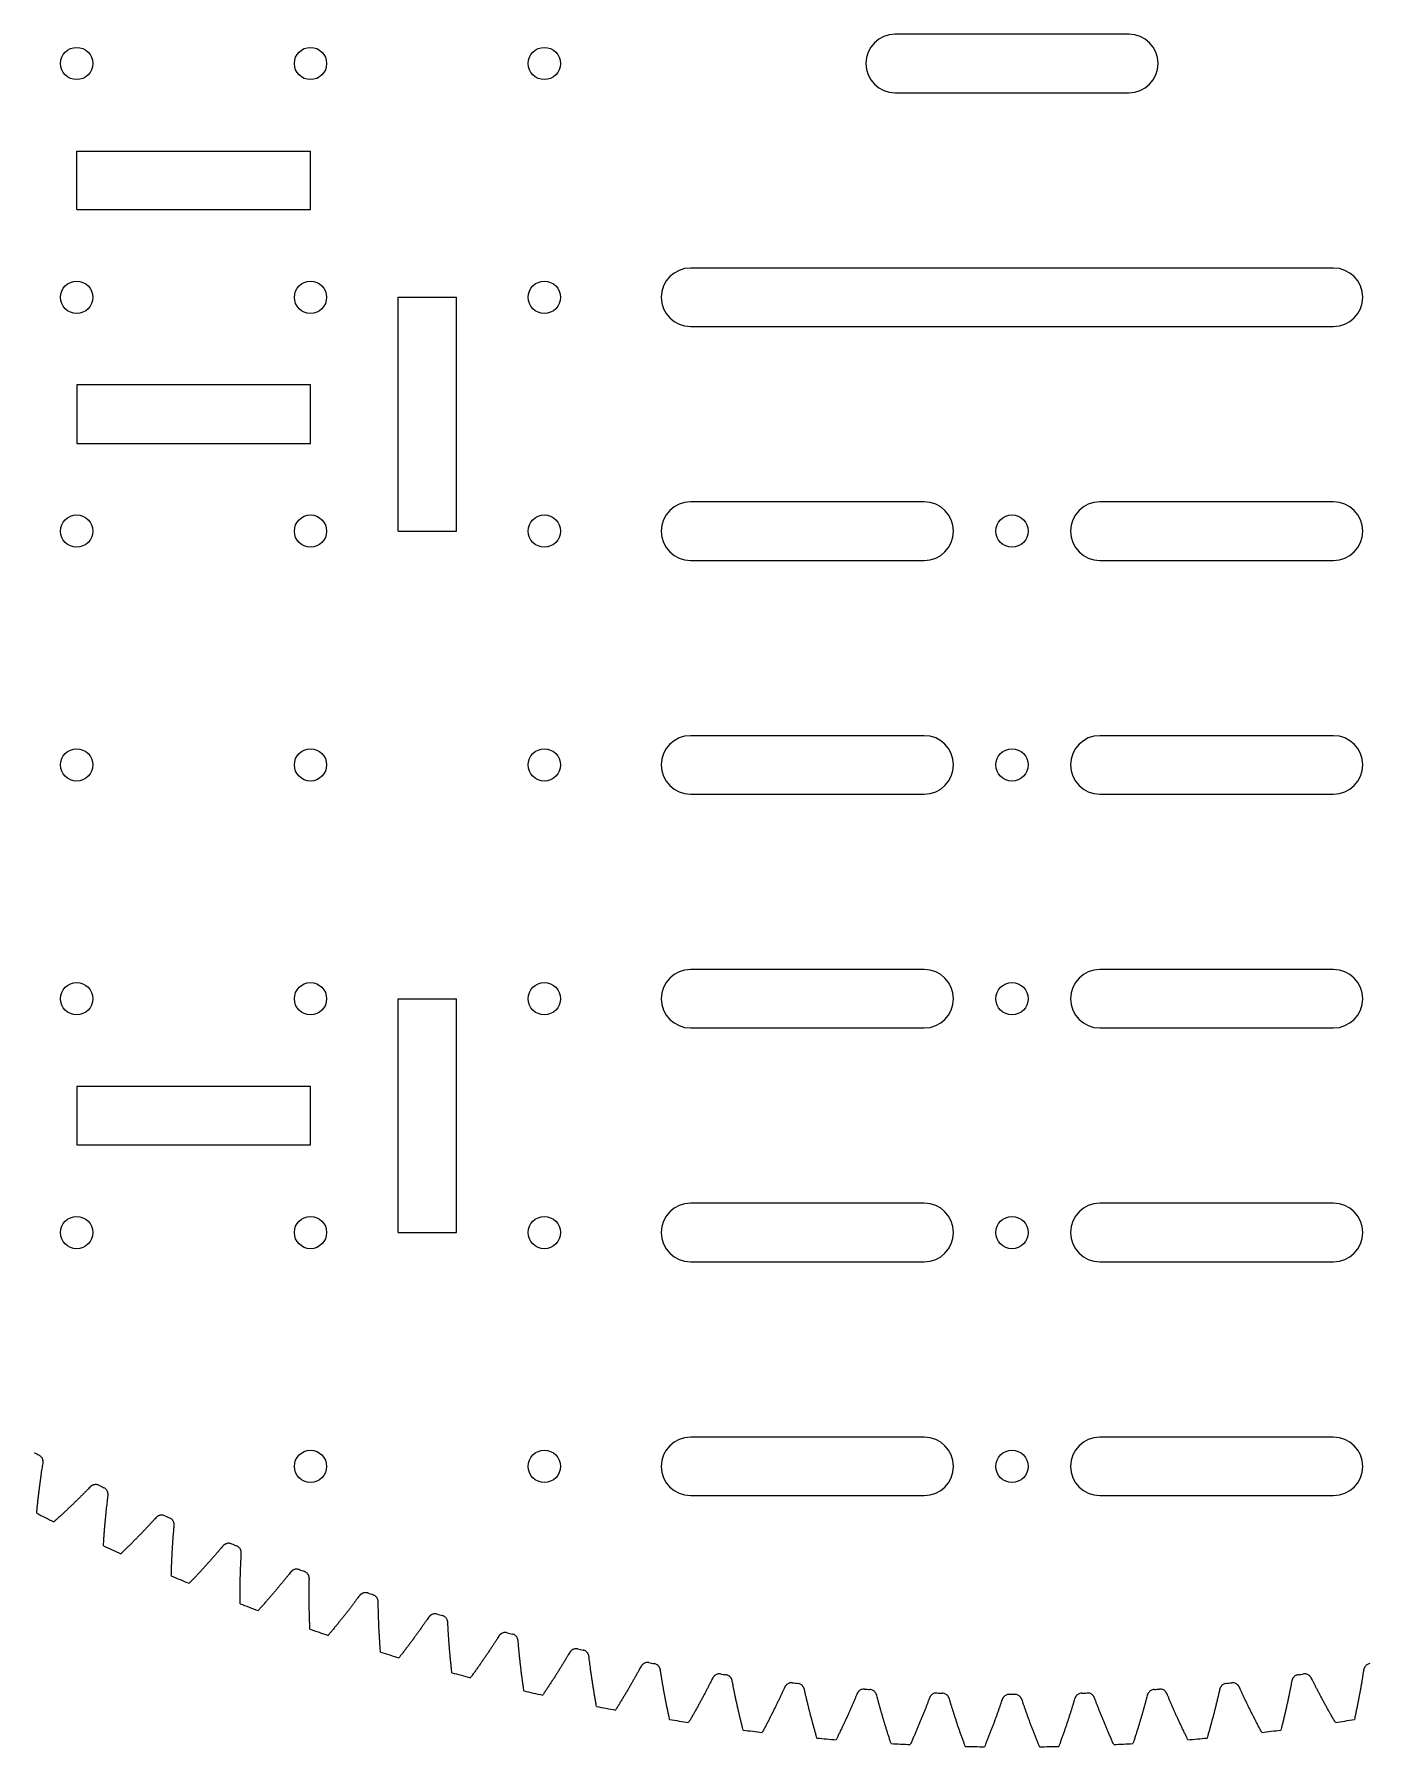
# Model space of a CAD drawing. Header units: inches. Extents: x 0.6 to 19, y 0.5 to 18.9.
# Drawn here: x 5.61 to 11.32, y 0.53 to 7.86 of the extents above; entities that cross this region are included whole.
import ezdxf

# ---------------------------------------------------------------- set-up
doc = ezdxf.new("R2010")
doc.units = ezdxf.units.IN
doc.header["$MEASUREMENT"] = 0

msp = doc.modelspace()

# ---------------------------------------------------------------- linework, layer by layer
at = {"color": 7, "linetype": 'Continuous', "lineweight": 15}
for p, q in [((10.2916, 7.8572), (9.2916, 7.8572)), ((9.2916, 7.6072), (10.2916, 7.6072)), ((5.7916, 7.3572), (6.7916, 7.3572)), ((5.7916, 7.1072), (5.7916, 7.3572)), ((6.7916, 7.1072), (6.7916, 7.3572)), ((5.7916, 7.1072), (6.7916, 7.1072)), ((11.1666, 6.8572), (8.4166, 6.8572)), ((7.1666, 6.7322), (7.4166, 6.7322)), ((7.1666, 5.7322), (7.1666, 6.7322)), ((7.4166, 5.7322), (7.4166, 6.7322)), ((8.4166, 6.6072), (11.1666, 6.6072)), ((6.7916, 6.3572), (5.7916, 6.3572)), ((5.7916, 6.3572), (5.7916, 6.1072)), ((6.7916, 6.1072), (6.7916, 6.3572)), ((5.7916, 6.1072), (6.7916, 6.1072)), ((9.4166, 5.8572), (8.4166, 5.8572)), ((11.1666, 5.8572), (10.1666, 5.8572)), ((7.1666, 5.7322), (7.4166, 5.7322)), ((8.4166, 5.6072), (9.4166, 5.6072)), ((10.1666, 5.6072), (11.1666, 5.6072)), ((9.4166, 4.8572), (8.4166, 4.8572)), ((11.1666, 4.8572), (10.1666, 4.8572)), ((8.4166, 4.6072), (9.4166, 4.6072)), ((10.1666, 4.6072), (11.1666, 4.6072)), ((9.4166, 3.8572), (8.4166, 3.8572)), ((11.1666, 3.8572), (10.1666, 3.8572)), ((7.1666, 3.7322), (7.4166, 3.7322)), ((7.1666, 2.7322), (7.1666, 3.7322)), ((7.4166, 2.7322), (7.4166, 3.7322)), ((8.4166, 3.6072), (9.4166, 3.6072)), ((10.1666, 3.6072), (11.1666, 3.6072)), ((5.7916, 3.3572), (5.7916, 3.1072)), ((6.7916, 3.3572), (5.7916, 3.3572)), ((6.7916, 3.1072), (6.7916, 3.3572)), ((5.7916, 3.1072), (6.7916, 3.1072)), ((9.4166, 2.8572), (8.4166, 2.8572)), ((11.1666, 2.8572), (10.1666, 2.8572)), ((7.1666, 2.7322), (7.4166, 2.7322)), ((8.4166, 2.6072), (9.4166, 2.6072)), ((10.1666, 2.6072), (11.1666, 2.6072)), ((9.4166, 1.8572), (8.4166, 1.8572)), ((11.1666, 1.8572), (10.1666, 1.8572)), ((8.4166, 1.6072), (9.4166, 1.6072)), ((10.1666, 1.6072), (11.1666, 1.6072))]:
    msp.add_line(p, q, dxfattribs=at)
for centre, radius in [((5.7916, 7.7322), 0.069), ((6.7916, 7.7322), 0.069), ((7.7916, 7.7322), 0.069), ((5.7916, 6.7322), 0.069), ((6.7916, 6.7322), 0.069), ((7.7916, 6.7322), 0.069), ((5.7916, 5.7322), 0.069), ((6.7916, 5.7322), 0.069), ((7.7916, 5.7322), 0.069), ((9.7916, 5.7322), 0.069), ((5.7916, 4.7322), 0.069), ((6.7916, 4.7322), 0.069), ((7.7916, 4.7322), 0.069), ((9.7916, 4.7322), 0.069), ((5.7916, 3.7322), 0.069), ((6.7916, 3.7322), 0.069), ((7.7916, 3.7322), 0.069), ((9.7916, 3.7322), 0.069), ((5.7916, 2.7322), 0.069), ((6.7916, 2.7322), 0.069), ((7.7916, 2.7322), 0.069), ((9.7916, 2.7322), 0.069), ((6.7916, 1.7322), 0.0689), ((7.7916, 1.7322), 0.069), ((9.7916, 1.7322), 0.069)]:
    msp.add_circle(centre, radius, dxfattribs=at)
for centre, radius, start, end in [((9.2916, 7.7322), 0.125, 90, 270), ((10.2916, 7.7322), 0.125, 270, 90), ((8.4166, 6.7322), 0.125, 90, 270), ((11.1666, 6.7322), 0.125, 270, 90), ((8.4166, 5.7322), 0.125, 90, 270), ((9.4166, 5.7322), 0.125, 270, 90), ((10.1666, 5.7322), 0.125, 90, 270), ((11.1666, 5.7322), 0.125, 270, 90), ((8.4166, 4.7322), 0.125, 90, 270), ((9.4166, 4.7322), 0.125, 270, 90), ((10.1666, 4.7322), 0.125, 90, 270), ((11.1666, 4.7322), 0.125, 270, 90), ((8.4166, 3.7322), 0.125, 90, 270), ((9.4166, 3.7322), 0.125, 270, 90), ((10.1666, 3.7322), 0.125, 90, 270), ((11.1666, 3.7322), 0.125, 270, 90), ((8.4166, 2.7322), 0.125, 90, 270), ((9.4166, 2.7322), 0.125, 270, 90), ((10.1666, 2.7322), 0.125, 90, 270), ((11.1666, 2.7322), 0.125, 270, 90), ((8.4166, 1.7322), 0.125, 90, 270), ((9.4166, 1.7322), 0.125, 270, 90), ((10.1666, 1.7322), 0.125, 90, 270), ((11.1666, 1.7322), 0.125, 270, 90), ((9.7916, 9.7322), 8.975, 242.2319, 242.38348), ((9.7916, 9.7322), 8.975, 244.20992, 244.3615), ((9.7916, 9.7322), 9.2, 243.04055, 243.55286), ((9.7916, 9.7322), 8.975, 246.18795, 246.33953), ((9.7916, 9.7322), 9.2, 245.01857, 245.53088), ((9.7916, 9.7322), 8.975, 248.16597, 248.31755), ((9.7916, 9.7322), 9.2, 246.99659, 247.5089), ((9.7916, 9.7322), 8.975, 250.14399, 250.29557), ((9.7916, 9.7322), 8.975, 252.12201, 252.27359), ((9.7916, 9.7322), 9.2, 248.97461, 249.48693), ((9.7916, 9.7322), 8.975, 254.10003, 254.25161), ((9.7916, 9.7322), 9.2, 250.95263, 251.46495), ((9.7916, 9.7322), 8.975, 256.07806, 256.22964), ((9.7916, 9.7322), 9.2, 252.93066, 253.44297), ((9.7916, 9.7322), 8.975, 258.05608, 258.20766), ((9.7916, 9.7322), 8.975, 260.0341, 260.18568), ((9.7916, 9.7322), 9.2, 254.90868, 255.42099), ((9.7916, 9.7322), 8.975, 262.01212, 262.1637), ((9.7916, 9.7322), 8.975, 263.99014, 264.14172), ((9.7916, 9.7322), 8.975, 275.85828, 276.00986), ((9.7916, 9.7322), 8.975, 277.8363, 277.98788), ((9.7916, 9.7322), 9.2, 256.8867, 257.39901), ((9.7916, 9.7322), 8.975, 265.96817, 266.11975), ((9.7916, 9.7322), 8.975, 267.94619, 268.09777), ((9.7916, 9.7322), 8.975, 269.92421, 270.07579), ((9.7916, 9.7322), 8.975, 271.90223, 272.05381), ((9.7916, 9.7322), 8.975, 273.88025, 274.03183), ((9.7916, 9.7322), 9.2, 258.86472, 259.37704), ((9.7916, 9.7322), 9.2, 260.84274, 261.35506), ((9.7916, 9.7322), 9.2, 262.82077, 263.33308), ((9.7916, 9.7322), 9.2, 276.66692, 277.17923), ((9.7916, 9.7322), 9.2, 278.64494, 279.15726), ((9.7916, 9.7322), 9.2, 264.79879, 265.3111), ((9.7916, 9.7322), 9.2, 266.77681, 267.28912), ((9.7916, 9.7322), 9.2, 268.75483, 269.26715), ((9.7916, 9.7322), 9.2, 270.73285, 271.24517), ((9.7916, 9.7322), 9.2, 272.71088, 273.22319), ((9.7916, 9.7322), 9.2, 274.6889, 275.20121)]:
    msp.add_arc(centre, radius, start, end, dxfattribs=at)
for points, knots in [([(5.6207, 1.532), (5.6211, 1.5359), (5.6219, 1.545), (5.6233, 1.5593), (5.625, 1.575), (5.6266, 1.5905), (5.6284, 1.6058), (5.6302, 1.6209), (5.632, 1.6358), (5.6339, 1.6505), (5.6358, 1.665), (5.6378, 1.6792), (5.6398, 1.6933), (5.6418, 1.7072), (5.6439, 1.7209), (5.6458, 1.7333), (5.6472, 1.7416), (5.6479, 1.7461), (5.648, 1.7479), (5.6481, 1.7499), (5.6481, 1.7522), (5.648, 1.7548), (5.6475, 1.7579), (5.6466, 1.7616), (5.6448, 1.766), (5.6418, 1.771), (5.6373, 1.776), (5.6333, 1.7785), (5.6312, 1.7798)], [0.0178264, 0.0178264, 0.0178264, 0.0178264, 0.0620959, 0.1234425, 0.1840396, 0.2438873, 0.3029857, 0.3613346, 0.4189341, 0.4757842, 0.531885, 0.5872363, 0.6418382, 0.6956907, 0.7487938, 0.8011475, 0.8400873, 0.8465209, 0.8534299, 0.8610198, 0.8695736, 0.8794828, 0.8912856, 0.9056936, 0.923552, 0.9455967, 0.9718578, 1, 1, 1, 1]), ([(5.8868, 1.6512), (5.8845, 1.6521), (5.8801, 1.6539), (5.8734, 1.6545), (5.8677, 1.6539), (5.8631, 1.6527), (5.8596, 1.6512), (5.8568, 1.6498), (5.8546, 1.6483), (5.8528, 1.647), (5.8512, 1.6457), (5.8499, 1.6445), (5.8466, 1.6413), (5.8408, 1.6352), (5.832, 1.6263), (5.8222, 1.6164), (5.8123, 1.6065), (5.8022, 1.5965), (5.7919, 1.5864), (5.7814, 1.5763), (5.7708, 1.566), (5.7599, 1.5556), (5.7489, 1.5452), (5.7376, 1.5347), (5.7262, 1.5241), (5.7145, 1.5135), (5.7039, 1.5038), (5.697, 1.4976), (5.6942, 1.4951)], [0, 0, 0, 0, 0.0281422, 0.0544033, 0.076448, 0.0943064, 0.1087144, 0.1205172, 0.1304264, 0.1389802, 0.1465701, 0.1534791, 0.1599127, 0.1988525, 0.2512062, 0.3043093, 0.3581618, 0.4127637, 0.468115, 0.5242158, 0.5810659, 0.6386654, 0.6970143, 0.7561127, 0.8159604, 0.8765575, 0.9379041, 0.9821736, 0.9821736, 0.9821736, 0.9821736]), ([(5.9062, 1.393), (5.9064, 1.3968), (5.907, 1.4059), (5.9079, 1.4203), (5.909, 1.4361), (5.9101, 1.4516), (5.9113, 1.467), (5.9126, 1.4821), (5.9139, 1.497), (5.9153, 1.5118), (5.9167, 1.5263), (5.9182, 1.5407), (5.9197, 1.5548), (5.9213, 1.5687), (5.9229, 1.5825), (5.9244, 1.5949), (5.9255, 1.6033), (5.926, 1.6078), (5.9261, 1.6097), (5.9261, 1.6117), (5.926, 1.6139), (5.9258, 1.6165), (5.9252, 1.6196), (5.9241, 1.6233), (5.9222, 1.6276), (5.9191, 1.6325), (5.9144, 1.6373), (5.9103, 1.6397), (5.9082, 1.6409)], [0.0178264, 0.0178264, 0.0178264, 0.0178264, 0.0620959, 0.1234425, 0.1840396, 0.2438873, 0.3029857, 0.3613346, 0.4189341, 0.4757842, 0.531885, 0.5872363, 0.6418382, 0.6956907, 0.7487938, 0.8011475, 0.8400873, 0.8465209, 0.8534299, 0.8610198, 0.8695736, 0.8794828, 0.8912856, 0.9056936, 0.923552, 0.9455967, 0.9718578, 1, 1, 1, 1]), ([(6.1681, 1.5212), (6.1658, 1.5221), (6.1613, 1.5237), (6.1546, 1.524), (6.1489, 1.5233), (6.1443, 1.5219), (6.1408, 1.5203), (6.1381, 1.5188), (6.136, 1.5173), (6.1342, 1.5158), (6.1327, 1.5145), (6.1314, 1.5133), (6.1283, 1.51), (6.1226, 1.5036), (6.1141, 1.4944), (6.1047, 1.4843), (6.0952, 1.474), (6.0854, 1.4637), (6.0755, 1.4532), (6.0653, 1.4427), (6.055, 1.4321), (6.0445, 1.4214), (6.0339, 1.4106), (6.023, 1.3997), (6.0119, 1.3887), (6.0007, 1.3776), (5.9903, 1.3676), (5.9837, 1.3612), (5.9809, 1.3585)], [0, 0, 0, 0, 0.0281422, 0.0544033, 0.076448, 0.0943064, 0.1087144, 0.1205172, 0.1304264, 0.1389802, 0.1465701, 0.1534791, 0.1599127, 0.1988525, 0.2512062, 0.3043093, 0.3581618, 0.4127637, 0.468115, 0.5242158, 0.5810659, 0.6386654, 0.6970143, 0.7561127, 0.8159604, 0.8765575, 0.9379041, 0.9821736, 0.9821736, 0.9821736, 0.9821736]), ([(6.1964, 1.2638), (6.1965, 1.2677), (6.1967, 1.2768), (6.1971, 1.2912), (6.1977, 1.307), (6.1983, 1.3226), (6.1989, 1.338), (6.1997, 1.3531), (6.2005, 1.3681), (6.2013, 1.3829), (6.2023, 1.3975), (6.2032, 1.4119), (6.2043, 1.426), (6.2053, 1.44), (6.2065, 1.4538), (6.2075, 1.4663), (6.2084, 1.4747), (6.2087, 1.4793), (6.2088, 1.4811), (6.2087, 1.4831), (6.2086, 1.4853), (6.2082, 1.4879), (6.2075, 1.491), (6.2063, 1.4946), (6.2043, 1.4989), (6.201, 1.5036), (6.1962, 1.5083), (6.192, 1.5105), (6.1898, 1.5117)], [0.0178264, 0.0178264, 0.0178264, 0.0178264, 0.0620959, 0.1234425, 0.1840396, 0.2438873, 0.3029857, 0.3613346, 0.4189341, 0.4757842, 0.531885, 0.5872363, 0.6418382, 0.6956907, 0.7487938, 0.8011475, 0.8400873, 0.8465209, 0.8534299, 0.8610198, 0.8695736, 0.8794828, 0.8912856, 0.9056936, 0.923552, 0.9455967, 0.9718578, 1, 1, 1, 1]), ([(6.4536, 1.4011), (6.4513, 1.4018), (6.4468, 1.4032), (6.4401, 1.4034), (6.4344, 1.4025), (6.4299, 1.4009), (6.4265, 1.3992), (6.4238, 1.3975), (6.4217, 1.396), (6.42, 1.3945), (6.4185, 1.3931), (6.4173, 1.3918), (6.4142, 1.3884), (6.4088, 1.3819), (6.4006, 1.3724), (6.3916, 1.3619), (6.3824, 1.3513), (6.373, 1.3407), (6.3634, 1.3299), (6.3537, 1.319), (6.3438, 1.308), (6.3336, 1.297), (6.3233, 1.2858), (6.3128, 1.2746), (6.3021, 1.2632), (6.2913, 1.2518), (6.2813, 1.2413), (6.2749, 1.2348), (6.2722, 1.232)], [0, 0, 0, 0, 0.0281422, 0.0544033, 0.076448, 0.0943064, 0.1087144, 0.1205172, 0.1304264, 0.1389802, 0.1465701, 0.1534791, 0.1599127, 0.1988525, 0.2512062, 0.3043093, 0.3581618, 0.4127637, 0.468115, 0.5242158, 0.5810659, 0.6386654, 0.6970143, 0.7561127, 0.8159604, 0.8765575, 0.9379041, 0.9821736, 0.9821736, 0.9821736, 0.9821736]), ([(6.4908, 1.1448), (6.4908, 1.1486), (6.4907, 1.1578), (6.4906, 1.1722), (6.4906, 1.188), (6.4907, 1.2036), (6.4908, 1.219), (6.491, 1.2341), (6.4913, 1.2491), (6.4917, 1.2639), (6.4921, 1.2785), (6.4926, 1.293), (6.4931, 1.3072), (6.4937, 1.3212), (6.4944, 1.335), (6.495, 1.3475), (6.4956, 1.356), (6.4957, 1.3605), (6.4957, 1.3623), (6.4956, 1.3643), (6.4953, 1.3666), (6.4949, 1.3692), (6.4941, 1.3722), (6.4928, 1.3758), (6.4906, 1.38), (6.4871, 1.3846), (6.4822, 1.3891), (6.4779, 1.3912), (6.4757, 1.3923)], [0.0178264, 0.0178264, 0.0178264, 0.0178264, 0.0620959, 0.1234425, 0.1840396, 0.2438873, 0.3029857, 0.3613346, 0.4189341, 0.4757842, 0.531885, 0.5872363, 0.6418382, 0.6956907, 0.7487938, 0.8011475, 0.8400873, 0.8465209, 0.8534299, 0.8610198, 0.8695736, 0.8794828, 0.8912856, 0.9056936, 0.923552, 0.9455967, 0.9718578, 1, 1, 1, 1]), ([(6.7432, 1.2908), (6.7408, 1.2915), (6.7363, 1.2928), (6.7295, 1.2927), (6.7239, 1.2915), (6.7195, 1.2898), (6.7161, 1.288), (6.7135, 1.2863), (6.7114, 1.2846), (6.7098, 1.2831), (6.7084, 1.2817), (6.7071, 1.2803), (6.7042, 1.2768), (6.6991, 1.2701), (6.6912, 1.2603), (6.6826, 1.2495), (6.6737, 1.2387), (6.6647, 1.2277), (6.6555, 1.2166), (6.6461, 1.2054), (6.6366, 1.1941), (6.6268, 1.1826), (6.6169, 1.1711), (6.6068, 1.1595), (6.5965, 1.1478), (6.5861, 1.136), (6.5765, 1.1252), (6.5703, 1.1184), (6.5677, 1.1156)], [0, 0, 0, 0, 0.0281422, 0.0544033, 0.076448, 0.0943064, 0.1087144, 0.1205172, 0.1304264, 0.1389802, 0.1465701, 0.1534791, 0.1599127, 0.1988525, 0.2512062, 0.3043093, 0.3581618, 0.4127637, 0.468115, 0.5242158, 0.5810659, 0.6386654, 0.6970143, 0.7561127, 0.8159604, 0.8765575, 0.9379041, 0.9821736, 0.9821736, 0.9821736, 0.9821736]), ([(6.7892, 1.0359), (6.789, 1.0398), (6.7886, 1.0489), (6.788, 1.0634), (6.7875, 1.0791), (6.787, 1.0947), (6.7866, 1.1101), (6.7863, 1.1253), (6.7861, 1.1403), (6.7859, 1.1551), (6.7858, 1.1697), (6.7858, 1.1841), (6.7859, 1.1983), (6.786, 1.2124), (6.7862, 1.2262), (6.7863, 1.2387), (6.7866, 1.2472), (6.7866, 1.2517), (6.7865, 1.2535), (6.7864, 1.2555), (6.7861, 1.2578), (6.7855, 1.2604), (6.7846, 1.2634), (6.7832, 1.2669), (6.7809, 1.271), (6.7772, 1.2755), (6.7721, 1.2799), (6.7678, 1.2818), (6.7655, 1.2828)], [0.0178264, 0.0178264, 0.0178264, 0.0178264, 0.0620959, 0.1234425, 0.1840396, 0.2438873, 0.3029857, 0.3613346, 0.4189341, 0.4757842, 0.531885, 0.5872363, 0.6418382, 0.6956907, 0.7487938, 0.8011475, 0.8400873, 0.8465209, 0.8534299, 0.8610198, 0.8695736, 0.8794828, 0.8912856, 0.9056936, 0.923552, 0.9455967, 0.9718578, 1, 1, 1, 1]), ([(7.0364, 1.1906), (7.034, 1.1912), (7.0294, 1.1923), (7.0227, 1.192), (7.0171, 1.1907), (7.0127, 1.1888), (7.0094, 1.1869), (7.0068, 1.1851), (7.0049, 1.1833), (7.0032, 1.1818), (7.0019, 1.1803), (7.0007, 1.1789), (6.9979, 1.1753), (6.993, 1.1684), (6.9855, 1.1584), (6.9772, 1.1473), (6.9687, 1.1361), (6.9601, 1.1248), (6.9513, 1.1134), (6.9423, 1.1019), (6.9332, 1.0902), (6.9238, 1.0785), (6.9143, 1.0667), (6.9046, 1.0547), (6.8948, 1.0426), (6.8847, 1.0305), (6.8755, 1.0194), (6.8695, 1.0124), (6.8671, 1.0095)], [0, 0, 0, 0, 0.0281422, 0.0544033, 0.076448, 0.0943064, 0.1087144, 0.1205172, 0.1304264, 0.1389802, 0.1465701, 0.1534791, 0.1599127, 0.1988525, 0.2512062, 0.3043093, 0.3581618, 0.4127637, 0.468115, 0.5242158, 0.5810659, 0.6386654, 0.6970143, 0.7561127, 0.8159604, 0.8765575, 0.9379041, 0.9821736, 0.9821736, 0.9821736, 0.9821736]), ([(7.0911, 0.9375), (7.0908, 0.9413), (7.0901, 0.9505), (7.089, 0.9649), (7.088, 0.9806), (7.087, 0.9962), (7.086, 1.0115), (7.0852, 1.0267), (7.0844, 1.0417), (7.0838, 1.0565), (7.0832, 1.0711), (7.0827, 1.0855), (7.0822, 1.0997), (7.0818, 1.1137), (7.0816, 1.1275), (7.0813, 1.14), (7.0813, 1.1485), (7.0811, 1.1531), (7.081, 1.1549), (7.0807, 1.1569), (7.0804, 1.1591), (7.0797, 1.1616), (7.0787, 1.1646), (7.0772, 1.1681), (7.0747, 1.1722), (7.0709, 1.1765), (7.0656, 1.1807), (7.0612, 1.1824), (7.059, 1.1834)], [0.0178264, 0.0178264, 0.0178264, 0.0178264, 0.0620959, 0.1234425, 0.1840396, 0.2438873, 0.3029857, 0.3613346, 0.4189341, 0.4757842, 0.531885, 0.5872363, 0.6418382, 0.6956907, 0.7487938, 0.8011475, 0.8400873, 0.8465209, 0.8534299, 0.8610198, 0.8695736, 0.8794828, 0.8912856, 0.9056936, 0.923552, 0.9455967, 0.9718578, 1, 1, 1, 1]), ([(7.3328, 1.1006), (7.3304, 1.1011), (7.3258, 1.1021), (7.3191, 1.1015), (7.3135, 1.1), (7.3092, 1.098), (7.306, 1.096), (7.3035, 1.094), (7.3016, 1.0922), (7.3, 1.0906), (7.2987, 1.0891), (7.2976, 1.0877), (7.295, 1.084), (7.2902, 1.0769), (7.2831, 1.0666), (7.2752, 1.0553), (7.2671, 1.0438), (7.2589, 1.0322), (7.2505, 1.0205), (7.2419, 1.0087), (7.2332, 0.9967), (7.2242, 0.9847), (7.2151, 0.9725), (7.2059, 0.9602), (7.1964, 0.9478), (7.1868, 0.9353), (7.1779, 0.9239), (7.1723, 0.9167), (7.1699, 0.9137)], [0, 0, 0, 0, 0.0281422, 0.0544033, 0.076448, 0.0943064, 0.1087144, 0.1205172, 0.1304264, 0.1389802, 0.1465701, 0.1534791, 0.1599127, 0.1988525, 0.2512062, 0.3043093, 0.3581618, 0.4127637, 0.468115, 0.5242158, 0.5810659, 0.6386654, 0.6970143, 0.7561127, 0.8159604, 0.8765575, 0.9379041, 0.9821736, 0.9821736, 0.9821736, 0.9821736]), ([(7.3963, 0.8495), (7.3959, 0.8533), (7.3948, 0.8625), (7.3933, 0.8768), (7.3916, 0.8925), (7.3901, 0.908), (7.3886, 0.9233), (7.3873, 0.9385), (7.386, 0.9534), (7.3848, 0.9682), (7.3837, 0.9827), (7.3827, 0.9971), (7.3818, 1.0113), (7.3809, 1.0253), (7.3802, 1.0391), (7.3795, 1.0516), (7.3792, 1.0601), (7.3789, 1.0646), (7.3787, 1.0664), (7.3784, 1.0684), (7.3779, 1.0706), (7.3772, 1.0732), (7.3761, 1.0761), (7.3744, 1.0795), (7.3718, 1.0835), (7.3679, 1.0877), (7.3624, 1.0917), (7.358, 1.0933), (7.3557, 1.0941)], [0.0178264, 0.0178264, 0.0178264, 0.0178264, 0.0620959, 0.1234425, 0.1840396, 0.2438873, 0.3029857, 0.3613346, 0.4189341, 0.4757842, 0.531885, 0.5872363, 0.6418382, 0.6956907, 0.7487938, 0.8011475, 0.8400873, 0.8465209, 0.8534299, 0.8610198, 0.8695736, 0.8794828, 0.8912856, 0.9056936, 0.923552, 0.9455967, 0.9718578, 1, 1, 1, 1]), ([(7.6322, 1.0209), (7.6298, 1.0213), (7.6251, 1.0221), (7.6185, 1.0213), (7.613, 1.0196), (7.6087, 1.0175), (7.6056, 1.0153), (7.6032, 1.0133), (7.6013, 1.0114), (7.5998, 1.0098), (7.5985, 1.0082), (7.5975, 1.0067), (7.5949, 1.0029), (7.5905, 0.9957), (7.5837, 0.9852), (7.5762, 0.9736), (7.5685, 0.9618), (7.5607, 0.95), (7.5527, 0.938), (7.5445, 0.9259), (7.5362, 0.9136), (7.5277, 0.9013), (7.519, 0.8888), (7.5102, 0.8762), (7.5012, 0.8635), (7.492, 0.8507), (7.4835, 0.839), (7.4781, 0.8316), (7.4758, 0.8285)], [0, 0, 0, 0, 0.0281422, 0.0544033, 0.076448, 0.0943064, 0.1087144, 0.1205172, 0.1304264, 0.1389802, 0.1465701, 0.1534791, 0.1599127, 0.1988525, 0.2512062, 0.3043093, 0.3581618, 0.4127637, 0.468115, 0.5242158, 0.5810659, 0.6386654, 0.6970143, 0.7561127, 0.8159604, 0.8765575, 0.9379041, 0.9821736, 0.9821736, 0.9821736, 0.9821736]), ([(7.7043, 0.7721), (7.7038, 0.7759), (7.7024, 0.785), (7.7004, 0.7993), (7.6982, 0.8149), (7.6961, 0.8304), (7.6941, 0.8456), (7.6923, 0.8607), (7.6905, 0.8756), (7.6888, 0.8903), (7.6872, 0.9048), (7.6857, 0.9192), (7.6842, 0.9333), (7.6829, 0.9473), (7.6817, 0.961), (7.6805, 0.9735), (7.68, 0.982), (7.6795, 0.9865), (7.6792, 0.9883), (7.6788, 0.9903), (7.6783, 0.9925), (7.6775, 0.995), (7.6763, 0.9979), (7.6745, 1.0013), (7.6717, 1.0051), (7.6677, 1.0092), (7.6621, 1.013), (7.6576, 1.0144), (7.6553, 1.0152)], [0.0178264, 0.0178264, 0.0178264, 0.0178264, 0.0620959, 0.1234425, 0.1840396, 0.2438873, 0.3029857, 0.3613346, 0.4189341, 0.4757842, 0.531885, 0.5872363, 0.6418382, 0.6956907, 0.7487938, 0.8011475, 0.8400873, 0.8465209, 0.8534299, 0.8610198, 0.8695736, 0.8794828, 0.8912856, 0.9056936, 0.923552, 0.9455967, 0.9718578, 1, 1, 1, 1]), ([(7.9342, 0.9515), (7.9318, 0.9519), (7.9271, 0.9525), (7.9204, 0.9515), (7.915, 0.9496), (7.9108, 0.9473), (7.9077, 0.9451), (7.9054, 0.943), (7.9036, 0.941), (7.9022, 0.9393), (7.901, 0.9377), (7.8999, 0.9362), (7.8976, 0.9323), (7.8933, 0.925), (7.8869, 0.9142), (7.8798, 0.9023), (7.8726, 0.8903), (7.8651, 0.8782), (7.8576, 0.8659), (7.8498, 0.8536), (7.8419, 0.841), (7.8339, 0.8284), (7.8256, 0.8156), (7.8172, 0.8027), (7.8086, 0.7897), (7.7999, 0.7766), (7.7919, 0.7646), (7.7867, 0.757), (7.7845, 0.7538)], [0, 0, 0, 0, 0.0281422, 0.0544033, 0.076448, 0.0943064, 0.1087144, 0.1205172, 0.1304264, 0.1389802, 0.1465701, 0.1534791, 0.1599127, 0.1988525, 0.2512062, 0.3043093, 0.3581618, 0.4127637, 0.468115, 0.5242158, 0.5810659, 0.6386654, 0.6970143, 0.7561127, 0.8159604, 0.8765575, 0.9379041, 0.9821736, 0.9821736, 0.9821736, 0.9821736]), ([(8.0148, 0.7054), (8.0141, 0.7092), (8.0125, 0.7182), (8.0099, 0.7324), (8.0072, 0.748), (8.0046, 0.7633), (8.0021, 0.7785), (7.9997, 0.7935), (7.9974, 0.8084), (7.9952, 0.823), (7.9931, 0.8375), (7.9911, 0.8517), (7.9892, 0.8658), (7.9874, 0.8797), (7.9857, 0.8934), (7.9841, 0.9059), (7.9832, 0.9143), (7.9826, 0.9188), (7.9823, 0.9206), (7.9818, 0.9226), (7.9812, 0.9247), (7.9803, 0.9272), (7.979, 0.9301), (7.9771, 0.9334), (7.9742, 0.9371), (7.97, 0.9411), (7.9643, 0.9447), (7.9598, 0.946), (7.9574, 0.9467)], [0.0178264, 0.0178264, 0.0178264, 0.0178264, 0.0620959, 0.1234425, 0.1840396, 0.2438873, 0.3029857, 0.3613346, 0.4189341, 0.4757842, 0.531885, 0.5872363, 0.6418382, 0.6956907, 0.7487938, 0.8011475, 0.8400873, 0.8465209, 0.8534299, 0.8610198, 0.8695736, 0.8794828, 0.8912856, 0.9056936, 0.923552, 0.9455967, 0.9718578, 1, 1, 1, 1]), ([(8.2384, 0.8927), (8.2359, 0.8929), (8.2312, 0.8934), (8.2246, 0.8922), (8.2192, 0.8901), (8.2152, 0.8876), (8.2122, 0.8853), (8.2099, 0.8831), (8.2082, 0.8811), (8.2068, 0.8793), (8.2056, 0.8777), (8.2047, 0.8761), (8.2024, 0.8722), (8.1985, 0.8647), (8.1924, 0.8537), (8.1857, 0.8416), (8.1789, 0.8294), (8.1719, 0.817), (8.1648, 0.8045), (8.1574, 0.7918), (8.15, 0.779), (8.1423, 0.7661), (8.1346, 0.7531), (8.1266, 0.7399), (8.1185, 0.7266), (8.1102, 0.7132), (8.1026, 0.7009), (8.0977, 0.6932), (8.0956, 0.6899)], [0, 0, 0, 0, 0.0281422, 0.0544033, 0.076448, 0.0943064, 0.1087144, 0.1205172, 0.1304264, 0.1389802, 0.1465701, 0.1534791, 0.1599127, 0.1988525, 0.2512062, 0.3043093, 0.3581618, 0.4127637, 0.468115, 0.5242158, 0.5810659, 0.6386654, 0.6970143, 0.7561127, 0.8159604, 0.8765575, 0.9379041, 0.9821736, 0.9821736, 0.9821736, 0.9821736]), ([(8.3275, 0.6495), (8.3266, 0.6532), (8.3247, 0.6622), (8.3216, 0.6763), (8.3184, 0.6917), (8.3153, 0.707), (8.3122, 0.7221), (8.3093, 0.737), (8.3065, 0.7517), (8.3038, 0.7663), (8.3012, 0.7807), (8.2987, 0.7949), (8.2963, 0.8089), (8.294, 0.8227), (8.2918, 0.8364), (8.2899, 0.8488), (8.2887, 0.8572), (8.2879, 0.8616), (8.2875, 0.8634), (8.287, 0.8653), (8.2863, 0.8675), (8.2853, 0.8699), (8.2839, 0.8728), (8.2819, 0.876), (8.2789, 0.8797), (8.2745, 0.8835), (8.2688, 0.8868), (8.2641, 0.888), (8.2618, 0.8886)], [0.0178264, 0.0178264, 0.0178264, 0.0178264, 0.0620959, 0.1234425, 0.1840396, 0.2438873, 0.3029857, 0.3613346, 0.4189341, 0.4757842, 0.531885, 0.5872363, 0.6418382, 0.6956907, 0.7487938, 0.8011475, 0.8400873, 0.8465209, 0.8534299, 0.8610198, 0.8695736, 0.8794828, 0.8912856, 0.9056936, 0.923552, 0.9455967, 0.9718578, 1, 1, 1, 1]), ([(11.3214, 0.8886), (11.3191, 0.888), (11.3145, 0.8868), (11.3087, 0.8835), (11.3043, 0.8797), (11.3013, 0.876), (11.2993, 0.8728), (11.2979, 0.8699), (11.2969, 0.8675), (11.2962, 0.8653), (11.2957, 0.8634), (11.2953, 0.8616), (11.2945, 0.8572), (11.2934, 0.8488), (11.2914, 0.8364), (11.2892, 0.8227), (11.2869, 0.8089), (11.2845, 0.7949), (11.282, 0.7807), (11.2794, 0.7663), (11.2767, 0.7517), (11.2739, 0.737), (11.271, 0.7221), (11.268, 0.707), (11.2648, 0.6917), (11.2616, 0.6763), (11.2585, 0.6622), (11.2566, 0.6532), (11.2557, 0.6495)], [0, 0, 0, 0, 0.0281422, 0.0544033, 0.076448, 0.0943064, 0.1087144, 0.1205172, 0.1304264, 0.1389802, 0.1465701, 0.1534791, 0.1599127, 0.1988525, 0.2512062, 0.3043093, 0.3581618, 0.4127637, 0.468115, 0.5242158, 0.5810659, 0.6386654, 0.6970143, 0.7561127, 0.8159604, 0.8765575, 0.9379041, 0.9821736, 0.9821736, 0.9821736, 0.9821736]), ([(8.5444, 0.8443), (8.542, 0.8445), (8.5372, 0.8448), (8.5307, 0.8433), (8.5254, 0.8411), (8.5214, 0.8385), (8.5185, 0.836), (8.5163, 0.8338), (8.5146, 0.8317), (8.5133, 0.8299), (8.5122, 0.8282), (8.5113, 0.8266), (8.5092, 0.8226), (8.5055, 0.815), (8.4998, 0.8038), (8.4936, 0.7915), (8.4872, 0.779), (8.4806, 0.7664), (8.4739, 0.7536), (8.467, 0.7407), (8.46, 0.7277), (8.4528, 0.7145), (8.4455, 0.7012), (8.438, 0.6878), (8.4303, 0.6742), (8.4225, 0.6605), (8.4153, 0.648), (8.4107, 0.6401), (8.4087, 0.6368)], [0, 0, 0, 0, 0.0281422, 0.0544033, 0.076448, 0.0943064, 0.1087144, 0.1205172, 0.1304264, 0.1389802, 0.1465701, 0.1534791, 0.1599127, 0.1988525, 0.2512062, 0.3043093, 0.3581618, 0.4127637, 0.468115, 0.5242158, 0.5810659, 0.6386654, 0.6970143, 0.7561127, 0.8159604, 0.8765575, 0.9379041, 0.9821736, 0.9821736, 0.9821736, 0.9821736]), ([(8.6419, 0.6044), (8.6409, 0.6081), (8.6386, 0.617), (8.6351, 0.631), (8.6313, 0.6463), (8.6276, 0.6614), (8.6241, 0.6764), (8.6207, 0.6912), (8.6174, 0.7058), (8.6142, 0.7203), (8.6111, 0.7346), (8.6081, 0.7487), (8.6052, 0.7626), (8.6024, 0.7763), (8.5998, 0.7899), (8.5974, 0.8022), (8.5959, 0.8106), (8.595, 0.815), (8.5945, 0.8168), (8.5939, 0.8187), (8.5932, 0.8208), (8.5921, 0.8232), (8.5906, 0.826), (8.5885, 0.8292), (8.5854, 0.8327), (8.5809, 0.8364), (8.575, 0.8396), (8.5703, 0.8405), (8.5679, 0.8411)], [0.0178264, 0.0178264, 0.0178264, 0.0178264, 0.0620959, 0.1234425, 0.1840396, 0.2438873, 0.3029857, 0.3613346, 0.4189341, 0.4757842, 0.531885, 0.5872363, 0.6418382, 0.6956907, 0.7487938, 0.8011475, 0.8400873, 0.8465209, 0.8534299, 0.8610198, 0.8695736, 0.8794828, 0.8912856, 0.9056936, 0.923552, 0.9455967, 0.9718578, 1, 1, 1, 1]), ([(8.8519, 0.8066), (8.8495, 0.8066), (8.8447, 0.8068), (8.8382, 0.8051), (8.833, 0.8027), (8.8291, 0.8), (8.8263, 0.7974), (8.8242, 0.795), (8.8226, 0.793), (8.8213, 0.7911), (8.8203, 0.7894), (8.8194, 0.7878), (8.8175, 0.7837), (8.8141, 0.7759), (8.8088, 0.7645), (8.8029, 0.752), (8.797, 0.7393), (8.7908, 0.7265), (8.7846, 0.7135), (8.7781, 0.7004), (8.7716, 0.6871), (8.7649, 0.6737), (8.758, 0.6602), (8.751, 0.6465), (8.7438, 0.6326), (8.7364, 0.6187), (8.7297, 0.6059), (8.7253, 0.5978), (8.7235, 0.5945)], [0, 0, 0, 0, 0.0281422, 0.0544033, 0.076448, 0.0943064, 0.1087144, 0.1205172, 0.1304264, 0.1389802, 0.1465701, 0.1534791, 0.1599127, 0.1988525, 0.2512062, 0.3043093, 0.3581618, 0.4127637, 0.468115, 0.5242158, 0.5810659, 0.6386654, 0.6970143, 0.7561127, 0.8159604, 0.8765575, 0.9379041, 0.9821736, 0.9821736, 0.9821736, 0.9821736]), ([(10.8597, 0.5945), (10.8579, 0.5978), (10.8535, 0.6059), (10.8468, 0.6187), (10.8394, 0.6326), (10.8323, 0.6465), (10.8252, 0.6602), (10.8184, 0.6737), (10.8116, 0.6871), (10.8051, 0.7004), (10.7987, 0.7135), (10.7924, 0.7265), (10.7863, 0.7393), (10.7803, 0.752), (10.7744, 0.7645), (10.7692, 0.7759), (10.7657, 0.7837), (10.7638, 0.7878), (10.7629, 0.7894), (10.7619, 0.7911), (10.7606, 0.793), (10.759, 0.795), (10.7569, 0.7974), (10.7541, 0.8), (10.7502, 0.8027), (10.745, 0.8051), (10.7385, 0.8068), (10.7337, 0.8066), (10.7313, 0.8066)], [0.0178264, 0.0178264, 0.0178264, 0.0178264, 0.0620959, 0.1234425, 0.1840396, 0.2438873, 0.3029857, 0.3613346, 0.4189341, 0.4757842, 0.531885, 0.5872363, 0.6418382, 0.6956907, 0.7487938, 0.8011475, 0.8400873, 0.8465209, 0.8534299, 0.8610198, 0.8695736, 0.8794828, 0.8912856, 0.9056936, 0.923552, 0.9455967, 0.9718578, 1, 1, 1, 1]), ([(11.0153, 0.8411), (11.0129, 0.8405), (11.0082, 0.8396), (11.0023, 0.8364), (10.9979, 0.8327), (10.9947, 0.8292), (10.9926, 0.826), (10.9911, 0.8232), (10.9901, 0.8208), (10.9893, 0.8187), (10.9887, 0.8168), (10.9883, 0.815), (10.9873, 0.8106), (10.9858, 0.8022), (10.9834, 0.7899), (10.9808, 0.7763), (10.978, 0.7626), (10.9751, 0.7487), (10.9722, 0.7346), (10.9691, 0.7203), (10.9659, 0.7058), (10.9625, 0.6912), (10.9591, 0.6764), (10.9556, 0.6614), (10.9519, 0.6463), (10.9481, 0.631), (10.9446, 0.617), (10.9423, 0.6081), (10.9414, 0.6044)], [0, 0, 0, 0, 0.0281422, 0.0544033, 0.076448, 0.0943064, 0.1087144, 0.1205172, 0.1304264, 0.1389802, 0.1465701, 0.1534791, 0.1599127, 0.1988525, 0.2512062, 0.3043093, 0.3581618, 0.4127637, 0.468115, 0.5242158, 0.5810659, 0.6386654, 0.6970143, 0.7561127, 0.8159604, 0.8765575, 0.9379041, 0.9821736, 0.9821736, 0.9821736, 0.9821736]), ([(11.1745, 0.6368), (11.1725, 0.6401), (11.1679, 0.648), (11.1607, 0.6605), (11.1529, 0.6742), (11.1452, 0.6878), (11.1377, 0.7012), (11.1304, 0.7145), (11.1232, 0.7277), (11.1162, 0.7407), (11.1093, 0.7536), (11.1026, 0.7664), (11.0961, 0.779), (11.0896, 0.7915), (11.0834, 0.8038), (11.0777, 0.815), (11.074, 0.8226), (11.0719, 0.8266), (11.071, 0.8282), (11.0699, 0.8299), (11.0686, 0.8317), (11.0669, 0.8338), (11.0647, 0.836), (11.0618, 0.8385), (11.0578, 0.8411), (11.0525, 0.8433), (11.046, 0.8448), (11.0413, 0.8445), (11.0388, 0.8443)], [0.0178264, 0.0178264, 0.0178264, 0.0178264, 0.0620959, 0.1234425, 0.1840396, 0.2438873, 0.3029857, 0.3613346, 0.4189341, 0.4757842, 0.531885, 0.5872363, 0.6418382, 0.6956907, 0.7487938, 0.8011475, 0.8400873, 0.8465209, 0.8534299, 0.8610198, 0.8695736, 0.8794828, 0.8912856, 0.9056936, 0.923552, 0.9455967, 0.9718578, 1, 1, 1, 1]), ([(8.9576, 0.5701), (8.9565, 0.5738), (8.9539, 0.5826), (8.9499, 0.5965), (8.9456, 0.6116), (8.9414, 0.6267), (8.9374, 0.6415), (8.9334, 0.6562), (8.9296, 0.6707), (8.9259, 0.685), (8.9223, 0.6992), (8.9189, 0.7132), (8.9155, 0.727), (8.9123, 0.7406), (8.9091, 0.7541), (8.9063, 0.7663), (8.9046, 0.7746), (8.9035, 0.779), (8.903, 0.7808), (8.9023, 0.7827), (8.9015, 0.7848), (8.9003, 0.7871), (8.8987, 0.7898), (8.8965, 0.7929), (8.8932, 0.7964), (8.8887, 0.7999), (8.8826, 0.8029), (8.878, 0.8037), (8.8755, 0.8041)], [0.0178264, 0.0178264, 0.0178264, 0.0178264, 0.0620959, 0.1234425, 0.1840396, 0.2438873, 0.3029857, 0.3613346, 0.4189341, 0.4757842, 0.531885, 0.5872363, 0.6418382, 0.6956907, 0.7487938, 0.8011475, 0.8400873, 0.8465209, 0.8534299, 0.8610198, 0.8695736, 0.8794828, 0.8912856, 0.9056936, 0.923552, 0.9455967, 0.9718578, 1, 1, 1, 1]), ([(9.1606, 0.7795), (9.1581, 0.7794), (9.1534, 0.7794), (9.1469, 0.7775), (9.1418, 0.7749), (9.138, 0.7721), (9.1353, 0.7694), (9.1332, 0.767), (9.1317, 0.7648), (9.1305, 0.7629), (9.1296, 0.7612), (9.1288, 0.7595), (9.1269, 0.7554), (9.1238, 0.7475), (9.1189, 0.736), (9.1135, 0.7232), (9.108, 0.7103), (9.1023, 0.6973), (9.0965, 0.6841), (9.0905, 0.6708), (9.0844, 0.6573), (9.0781, 0.6437), (9.0717, 0.6299), (9.0652, 0.616), (9.0585, 0.6019), (9.0516, 0.5877), (9.0453, 0.5747), (9.0413, 0.5665), (9.0396, 0.563)], [0, 0, 0, 0, 0.0281422, 0.0544033, 0.076448, 0.0943064, 0.1087144, 0.1205172, 0.1304264, 0.1389802, 0.1465701, 0.1534791, 0.1599127, 0.1988525, 0.2512062, 0.3043093, 0.3581618, 0.4127637, 0.468115, 0.5242158, 0.5810659, 0.6386654, 0.6970143, 0.7561127, 0.8159604, 0.8765575, 0.9379041, 0.9821736, 0.9821736, 0.9821736, 0.9821736]), ([(9.2743, 0.5468), (9.2731, 0.5504), (9.2702, 0.5591), (9.2658, 0.5729), (9.2609, 0.5879), (9.2562, 0.6027), (9.2517, 0.6174), (9.2472, 0.632), (9.2429, 0.6463), (9.2387, 0.6605), (9.2346, 0.6746), (9.2307, 0.6884), (9.2269, 0.7021), (9.2231, 0.7156), (9.2196, 0.729), (9.2163, 0.7411), (9.2143, 0.7493), (9.213, 0.7537), (9.2125, 0.7554), (9.2117, 0.7573), (9.2108, 0.7594), (9.2096, 0.7617), (9.2079, 0.7644), (9.2056, 0.7674), (9.2022, 0.7707), (9.1975, 0.774), (9.1914, 0.7768), (9.1867, 0.7775), (9.1843, 0.7778)], [0.0178264, 0.0178264, 0.0178264, 0.0178264, 0.0620959, 0.1234425, 0.1840396, 0.2438873, 0.3029857, 0.3613346, 0.4189341, 0.4757842, 0.531885, 0.5872363, 0.6418382, 0.6956907, 0.7487938, 0.8011475, 0.8400873, 0.8465209, 0.8534299, 0.8610198, 0.8695736, 0.8794828, 0.8912856, 0.9056936, 0.923552, 0.9455967, 0.9718578, 1, 1, 1, 1]), ([(9.47, 0.763), (9.4675, 0.7629), (9.4628, 0.7627), (9.4564, 0.7606), (9.4514, 0.7578), (9.4477, 0.7548), (9.445, 0.7521), (9.4431, 0.7496), (9.4416, 0.7474), (9.4405, 0.7454), (9.4396, 0.7437), (9.4389, 0.742), (9.4372, 0.7378), (9.4343, 0.7298), (9.4298, 0.7181), (9.4249, 0.7052), (9.4198, 0.6921), (9.4145, 0.6789), (9.4092, 0.6655), (9.4037, 0.652), (9.398, 0.6383), (9.3923, 0.6244), (9.3863, 0.6105), (9.3803, 0.5963), (9.3741, 0.582), (9.3677, 0.5676), (9.3618, 0.5544), (9.3581, 0.546), (9.3565, 0.5425)], [0, 0, 0, 0, 0.0281422, 0.0544033, 0.076448, 0.0943064, 0.1087144, 0.1205172, 0.1304264, 0.1389802, 0.1465701, 0.1534791, 0.1599127, 0.1988525, 0.2512062, 0.3043093, 0.3581618, 0.4127637, 0.468115, 0.5242158, 0.5810659, 0.6386654, 0.6970143, 0.7561127, 0.8159604, 0.8765575, 0.9379041, 0.9821736, 0.9821736, 0.9821736, 0.9821736]), ([(9.5917, 0.5344), (9.5903, 0.538), (9.5872, 0.5466), (9.5822, 0.5602), (9.5769, 0.575), (9.5717, 0.5897), (9.5666, 0.6042), (9.5616, 0.6186), (9.5568, 0.6328), (9.5522, 0.6469), (9.5476, 0.6607), (9.5432, 0.6745), (9.5389, 0.688), (9.5347, 0.7014), (9.5307, 0.7146), (9.527, 0.7266), (9.5247, 0.7348), (9.5233, 0.7391), (9.5226, 0.7408), (9.5219, 0.7426), (9.5209, 0.7447), (9.5196, 0.747), (9.5178, 0.7496), (9.5154, 0.7525), (9.5119, 0.7557), (9.5071, 0.7589), (9.5008, 0.7614), (9.4961, 0.7619), (9.4937, 0.7622)], [0.0178264, 0.0178264, 0.0178264, 0.0178264, 0.0620959, 0.1234425, 0.1840396, 0.2438873, 0.3029857, 0.3613346, 0.4189341, 0.4757842, 0.531885, 0.5872363, 0.6418382, 0.6956907, 0.7487938, 0.8011475, 0.8400873, 0.8465209, 0.8534299, 0.8610198, 0.8695736, 0.8794828, 0.8912856, 0.9056936, 0.923552, 0.9455967, 0.9718578, 1, 1, 1, 1]), ([(9.7797, 0.7572), (9.7773, 0.7571), (9.7726, 0.7567), (9.7663, 0.7544), (9.7613, 0.7514), (9.7577, 0.7483), (9.7552, 0.7455), (9.7533, 0.7429), (9.752, 0.7407), (9.7509, 0.7387), (9.7501, 0.7369), (9.7494, 0.7352), (9.7478, 0.7309), (9.7452, 0.7228), (9.7412, 0.711), (9.7367, 0.6979), (9.732, 0.6847), (9.7273, 0.6713), (9.7224, 0.6577), (9.7173, 0.644), (9.7122, 0.6301), (9.7069, 0.6161), (9.7014, 0.6019), (9.6959, 0.5876), (9.6901, 0.5731), (9.6843, 0.5584), (9.6789, 0.545), (9.6754, 0.5365), (9.6739, 0.533)], [0, 0, 0, 0, 0.0281422, 0.0544033, 0.076448, 0.0943064, 0.1087144, 0.1205172, 0.1304264, 0.1389802, 0.1465701, 0.1534791, 0.1599127, 0.1988525, 0.2512062, 0.3043093, 0.3581618, 0.4127637, 0.468115, 0.5242158, 0.5810659, 0.6386654, 0.6970143, 0.7561127, 0.8159604, 0.8765575, 0.9379041, 0.9821736, 0.9821736, 0.9821736, 0.9821736]), ([(9.9093, 0.533), (9.9078, 0.5365), (9.9043, 0.545), (9.8989, 0.5584), (9.8931, 0.5731), (9.8874, 0.5876), (9.8818, 0.6019), (9.8764, 0.6161), (9.8711, 0.6301), (9.8659, 0.644), (9.8609, 0.6577), (9.856, 0.6713), (9.8512, 0.6847), (9.8466, 0.6979), (9.8421, 0.711), (9.838, 0.7228), (9.8354, 0.7309), (9.8338, 0.7352), (9.8332, 0.7369), (9.8323, 0.7387), (9.8313, 0.7407), (9.8299, 0.7429), (9.828, 0.7455), (9.8255, 0.7483), (9.8219, 0.7514), (9.817, 0.7544), (9.8107, 0.7567), (9.8059, 0.7571), (9.8035, 0.7572)], [0.0178264, 0.0178264, 0.0178264, 0.0178264, 0.0620959, 0.1234425, 0.1840396, 0.2438873, 0.3029857, 0.3613346, 0.4189341, 0.4757842, 0.531885, 0.5872363, 0.6418382, 0.6956907, 0.7487938, 0.8011475, 0.8400873, 0.8465209, 0.8534299, 0.8610198, 0.8695736, 0.8794828, 0.8912856, 0.9056936, 0.923552, 0.9455967, 0.9718578, 1, 1, 1, 1]), ([(10.0895, 0.7622), (10.0871, 0.7619), (10.0824, 0.7614), (10.0762, 0.7589), (10.0713, 0.7557), (10.0679, 0.7525), (10.0654, 0.7496), (10.0636, 0.747), (10.0623, 0.7447), (10.0613, 0.7426), (10.0606, 0.7408), (10.0599, 0.7391), (10.0585, 0.7348), (10.0562, 0.7266), (10.0526, 0.7146), (10.0485, 0.7014), (10.0443, 0.688), (10.04, 0.6745), (10.0356, 0.6607), (10.0311, 0.6469), (10.0264, 0.6328), (10.0216, 0.6186), (10.0166, 0.6042), (10.0116, 0.5897), (10.0063, 0.575), (10.001, 0.5602), (9.9961, 0.5466), (9.9929, 0.538), (9.9915, 0.5344)], [0, 0, 0, 0, 0.0281422, 0.0544033, 0.076448, 0.0943064, 0.1087144, 0.1205172, 0.1304264, 0.1389802, 0.1465701, 0.1534791, 0.1599127, 0.1988525, 0.2512062, 0.3043093, 0.3581618, 0.4127637, 0.468115, 0.5242158, 0.5810659, 0.6386654, 0.6970143, 0.7561127, 0.8159604, 0.8765575, 0.9379041, 0.9821736, 0.9821736, 0.9821736, 0.9821736]), ([(10.2267, 0.5425), (10.2251, 0.546), (10.2214, 0.5544), (10.2155, 0.5676), (10.2091, 0.582), (10.2029, 0.5963), (10.1969, 0.6105), (10.191, 0.6244), (10.1852, 0.6383), (10.1795, 0.652), (10.174, 0.6655), (10.1687, 0.6789), (10.1635, 0.6921), (10.1584, 0.7052), (10.1534, 0.7181), (10.1489, 0.7298), (10.1461, 0.7378), (10.1444, 0.742), (10.1436, 0.7437), (10.1427, 0.7454), (10.1416, 0.7474), (10.1401, 0.7496), (10.1382, 0.7521), (10.1355, 0.7548), (10.1319, 0.7578), (10.1268, 0.7606), (10.1204, 0.7627), (10.1157, 0.7629), (10.1133, 0.763)], [0.0178264, 0.0178264, 0.0178264, 0.0178264, 0.0620959, 0.1234425, 0.1840396, 0.2438873, 0.3029857, 0.3613346, 0.4189341, 0.4757842, 0.531885, 0.5872363, 0.6418382, 0.6956907, 0.7487938, 0.8011475, 0.8400873, 0.8465209, 0.8534299, 0.8610198, 0.8695736, 0.8794828, 0.8912856, 0.9056936, 0.923552, 0.9455967, 0.9718578, 1, 1, 1, 1]), ([(10.399, 0.7778), (10.3965, 0.7775), (10.3918, 0.7768), (10.3857, 0.774), (10.381, 0.7707), (10.3776, 0.7674), (10.3753, 0.7644), (10.3736, 0.7617), (10.3724, 0.7594), (10.3715, 0.7573), (10.3708, 0.7554), (10.3702, 0.7537), (10.3689, 0.7493), (10.3669, 0.7411), (10.3637, 0.729), (10.3601, 0.7156), (10.3564, 0.7021), (10.3525, 0.6884), (10.3486, 0.6746), (10.3445, 0.6605), (10.3403, 0.6463), (10.336, 0.632), (10.3316, 0.6174), (10.327, 0.6027), (10.3223, 0.5879), (10.3175, 0.5729), (10.313, 0.5591), (10.3101, 0.5504), (10.3089, 0.5468)], [0, 0, 0, 0, 0.0281422, 0.0544033, 0.076448, 0.0943064, 0.1087144, 0.1205172, 0.1304264, 0.1389802, 0.1465701, 0.1534791, 0.1599127, 0.1988525, 0.2512062, 0.3043093, 0.3581618, 0.4127637, 0.468115, 0.5242158, 0.5810659, 0.6386654, 0.6970143, 0.7561127, 0.8159604, 0.8765575, 0.9379041, 0.9821736, 0.9821736, 0.9821736, 0.9821736]), ([(10.5437, 0.563), (10.542, 0.5665), (10.5379, 0.5747), (10.5316, 0.5877), (10.5247, 0.6019), (10.518, 0.616), (10.5115, 0.6299), (10.5051, 0.6437), (10.4988, 0.6573), (10.4927, 0.6708), (10.4868, 0.6841), (10.4809, 0.6973), (10.4753, 0.7103), (10.4697, 0.7232), (10.4643, 0.736), (10.4594, 0.7475), (10.4563, 0.7554), (10.4545, 0.7595), (10.4537, 0.7612), (10.4527, 0.7629), (10.4515, 0.7648), (10.45, 0.767), (10.448, 0.7694), (10.4452, 0.7721), (10.4414, 0.7749), (10.4363, 0.7775), (10.4298, 0.7794), (10.4251, 0.7794), (10.4226, 0.7795)], [0.0178264, 0.0178264, 0.0178264, 0.0178264, 0.0620959, 0.1234425, 0.1840396, 0.2438873, 0.3029857, 0.3613346, 0.4189341, 0.4757842, 0.531885, 0.5872363, 0.6418382, 0.6956907, 0.7487938, 0.8011475, 0.8400873, 0.8465209, 0.8534299, 0.8610198, 0.8695736, 0.8794828, 0.8912856, 0.9056936, 0.923552, 0.9455967, 0.9718578, 1, 1, 1, 1]), ([(10.7077, 0.8041), (10.7053, 0.8037), (10.7006, 0.8029), (10.6946, 0.7999), (10.69, 0.7964), (10.6867, 0.7929), (10.6845, 0.7898), (10.6829, 0.7871), (10.6818, 0.7848), (10.6809, 0.7827), (10.6803, 0.7808), (10.6797, 0.779), (10.6787, 0.7746), (10.6769, 0.7663), (10.6741, 0.7541), (10.671, 0.7406), (10.6677, 0.727), (10.6644, 0.7132), (10.6609, 0.6992), (10.6573, 0.685), (10.6536, 0.6707), (10.6498, 0.6562), (10.6458, 0.6415), (10.6418, 0.6267), (10.6376, 0.6116), (10.6333, 0.5965), (10.6293, 0.5826), (10.6267, 0.5738), (10.6256, 0.5701)], [0, 0, 0, 0, 0.0281422, 0.0544033, 0.076448, 0.0943064, 0.1087144, 0.1205172, 0.1304264, 0.1389802, 0.1465701, 0.1534791, 0.1599127, 0.1988525, 0.2512062, 0.3043093, 0.3581618, 0.4127637, 0.468115, 0.5242158, 0.5810659, 0.6386654, 0.6970143, 0.7561127, 0.8159604, 0.8765575, 0.9379041, 0.9821736, 0.9821736, 0.9821736, 0.9821736])]:
    msp.add_open_spline(points, degree=3, knots=knots, dxfattribs=at)

doc.saveas('drawing.dxf')
